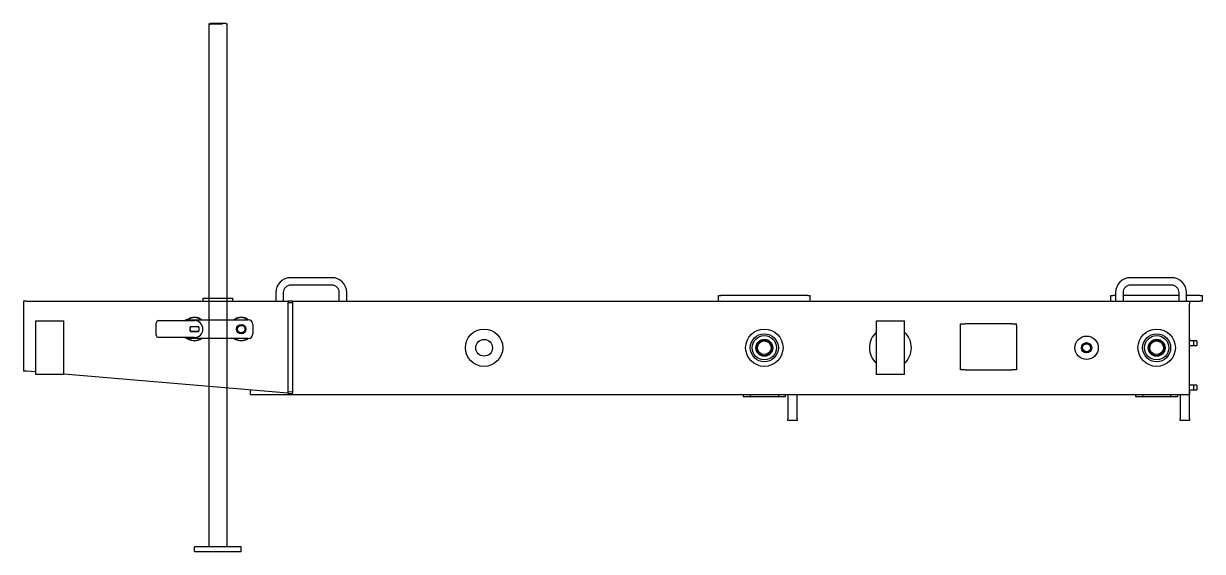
# Model space of a CAD drawing. Header units: millimetres. Extents: x -416 to 2108, y 0 to 1130.
import ezdxf

# ---------------------------------------------------------------- set-up
doc = ezdxf.new("R2010")
doc.units = ezdxf.units.MM

# ---------------------------------------------------------------- blocks, each defined once
blk = doc.blocks.new('*U7')
for p, q in [((-19, 1130), (-19, 10)), ((-16.8, 1130), (-17.4, 1129.5)), ((-17.3, 1129.3), (-17.4, 1129.4)), ((-17.2, 1129.2), (-17.2, 1127.6)), ((16.9, 1130), (-16.8, 1130)), ((-15.8, 1129.6), (6.9, 1129.6)), ((16.9, 1130), (19, 1127.9)), ((19.1, 1130), (19.1, 10)), ((244, 586), (156, 586)), ((2042, 586), (1954, 586)), ((244, 570), (156, 570)), ((2042, 570), (1954, 570)), ((-416, 536), (-416, 386)), ((-410, 536), (-416, 536)), ((-410, 536), (150, 536)), ((-31.7, 542), (31.8, 542)), ((-31.7, 536), (-31.7, 542)), ((31.8, 536), (31.8, 542)), ((124, 554), (124, 536)), ((140, 554), (140, 536)), ((150, 536), (150, 338.8)), ((160, 536), (150, 536)), ((150, 533), (160, 533)), ((160, 533), (160, 536)), ((160, 536), (2080, 536)), ((160, 533), (160, 530)), ((260, 536), (260, 554)), ((276, 536), (276, 554)), ((1072, 548), (1077, 548)), ((1072, 536), (1072, 548)), ((1170, 548), (1077, 548)), ((1263, 548), (1170, 548)), ((1263, 548), (1268, 548)), ((1268, 536), (1268, 548)), ((1912, 548), (1917, 548)), ((1912, 536), (1912, 548)), ((1922, 548), (1917, 548)), ((1922, 554), (1922, 536)), ((1938, 554), (1938, 536)), ((2010, 548), (1938, 548)), ((2058, 548), (2010, 548)), ((2058, 536), (2058, 554)), ((2074, 536), (2074, 554)), ((2103, 548), (2074, 548)), ((2080, 536), (2103, 536)), ((2080, 536), (2080, 529)), ((2103, 548), (2108, 548)), ((2108, 536), (2103, 536)), ((2108, 536), (2108, 548)), ((160, 530), (160, 344)), ((2080, 343), (2080, 529)), ((-390.1, 493.5), (-329.8, 493.5)), ((-390.1, 378.5), (-390.1, 493.5)), ((-329.8, 378.5), (-329.8, 493.5)), ((-131.9, 463), (-131.9, 489)), ((-126.9, 494), (-49.9, 494)), ((-65, 496), (65, 496)), ((-58.8, 481.2), (-41.2, 481.2)), ((-41.3, 481), (-58.7, 481)), ((75, 486), (75, 466)), ((1409.9, 493.5), (1470.2, 493.5)), ((1409.9, 378.5), (1409.9, 493.5)), ((1470.2, 378.5), (1470.2, 493.5)), ((1590, 487.5), (1600, 487.5)), ((1590, 483.5), (1590, 487.5)), ((1590, 388.5), (1590, 483.5)), ((1700, 487.5), (1600, 487.5)), ((1700, 487.5), (1710, 487.5)), ((1710, 483.5), (1710, 487.5)), ((1710, 483.5), (1710, 388.5)), ((-49.9, 458), (-126.9, 458)), ((65, 456), (-65, 456)), ((-59.5, 479), (-59.6, 479)), ((-59.5, 473), (-59.6, 473)), ((-41.2, 470.7), (-58.8, 470.7)), ((-58.7, 471), (-41.3, 471)), ((59.6, 479), (59.5, 479)), ((59.6, 473), (59.5, 473)), ((2080.5, 456.1), (2080, 456.1)), ((2080.5, 456.1), (2080.5, 452.1)), ((2089, 451), (2080, 451)), ((2080, 441), (2089, 441)), ((2080.5, 451), (2080.5, 452.1)), ((2080.5, 356), (2080.5, 441)), ((2096, 451), (2089, 451)), ((2089, 451), (2089, 441)), ((2089, 441), (2096, 441)), ((2096, 451), (2096, 441)), ((1156.8, 428.7), (1155, 427.8)), ((-410, 386), (-416, 386)), ((-390.1, 384.3), (-410, 386)), ((150, 338.8), (-329.8, 379.3)), ((1600, 388.5), (1590, 388.5)), ((1600, 388.5), (1700, 388.5)), ((1710, 388.5), (1700, 388.5)), ((-329.8, 378.5), (-390.1, 378.5)), ((1470.2, 378.5), (1409.9, 378.5)), ((2089, 356), (2080, 356)), ((2096, 356), (2089, 356)), ((2089, 356), (2089, 346)), ((2096, 356), (2096, 346)), ((70, 345.6), (70, 343)), ((70, 336), (70, 343)), ((70, 336), (2080, 336)), ((150.3, 341.8), (150, 341.9)), ((150.3, 341.8), (150, 338.8)), ((150, 338.8), (150, 338.8)), ((150, 338.8), (160, 338)), ((160.3, 341), (150.3, 341.8)), ((160, 338), (160.3, 341)), ((1125, 336), (1125, 331.5)), ((1125, 331.5), (1140, 331.5)), ((1140, 336), (1140, 331.5)), ((1140, 331.5), (1200, 331.5)), ((1200, 336), (1200, 331.5)), ((1200, 331.5), (1215, 331.5)), ((1215, 331.5), (1215, 336)), ((1220.5, 336), (1220.5, 284.1)), ((1240.5, 284.1), (1240.5, 336)), ((1965, 336), (1965, 331.5)), ((1965, 331.5), (1980, 331.5)), ((1980, 336), (1980, 331.5)), ((1980, 331.5), (2040, 331.5)), ((2040, 336), (2040, 331.5)), ((2040, 331.5), (2055, 331.5)), ((2055, 331.5), (2055, 336)), ((2060.5, 336), (2060.5, 284.1)), ((2080, 346), (2089, 346)), ((2080, 343), (2080, 336)), ((2080.5, 284.1), (2080.5, 346)), ((2089, 346), (2096, 346)), ((1220.5, 280.1), (1220.5, 284.1)), ((1240.5, 280.1), (1220.5, 280.1)), ((1240.5, 284.1), (1240.5, 280.1)), ((2060.5, 280.1), (2060.5, 284.1)), ((2080.5, 280.1), (2060.5, 280.1)), ((2080.5, 284.1), (2080.5, 280.1)), ((50, 10), (-50, 10)), ((-50, 0), (-50, 10)), ((-50, 0), (50, 0)), ((50, 0), (50, 10))]:
    blk.add_line(p, q)
at = {"flags": 128}
for points in [[(-17.1, 1129.5), (-17.1, 1129.5), (-17.1, 1129.5), (-17.2, 1129.5), (-17.2, 1129.5), (-17.2, 1129.5), (-17.2, 1129.5), (-17.3, 1129.5), (-17.3, 1129.5), (-17.3, 1129.5), (-17.3, 1129.5), (-17.3, 1129.5), (-17.3, 1129.5), (-17.3, 1129.5), (-17.4, 1129.5), (-17.4, 1129.5), (-17.4, 1129.5), (-17.4, 1129.5), (-17.4, 1129.5), (-17.4, 1129.5), (-17.4, 1129.5), (-17.4, 1129.5), (-17.4, 1129.4), (-17.4, 1129.4), (-17.4, 1129.4)], [(-17.2, 1129.2), (-17.2, 1129.3), (-17.3, 1129.3)], [(-15.8, 1129.6), (-15.9, 1129.6), (-16, 1129.6), (-16, 1129.6), (-16.1, 1129.6), (-16.1, 1129.6), (-16.2, 1129.6), (-16.3, 1129.6), (-16.3, 1129.6), (-16.4, 1129.6), (-16.4, 1129.6), (-16.5, 1129.6), (-16.6, 1129.6), (-16.6, 1129.6), (-16.7, 1129.6), (-16.7, 1129.6), (-16.8, 1129.6), (-16.8, 1129.6), (-16.8, 1129.6), (-16.9, 1129.6), (-16.9, 1129.6), (-17, 1129.6), (-17, 1129.6), (-17, 1129.6), (-17.1, 1129.5)], [(8.5, 1129.5), (8.5, 1129.6), (8.5, 1129.6), (8.4, 1129.6), (8.4, 1129.6), (8.3, 1129.6), (8.3, 1129.6), (8.2, 1129.6), (8.1, 1129.6), (8.1, 1129.6), (8, 1129.6), (8, 1129.6), (7.9, 1129.6), (7.8, 1129.6), (7.8, 1129.6), (7.7, 1129.6), (7.6, 1129.6), (7.5, 1129.6), (7.5, 1129.6), (7.4, 1129.6), (7.3, 1129.6), (7.2, 1129.6), (7.1, 1129.6), (7, 1129.6), (6.9, 1129.6)], [(9.4, 1127.8), (9.4, 1127.9), (9.3, 1127.9), (9.3, 1128), (9.3, 1128.1), (9.2, 1128.2), (9.2, 1128.2), (9.1, 1128.3), (9.1, 1128.4), (9.1, 1128.5), (9, 1128.5), (9, 1128.6), (9, 1128.7), (8.9, 1128.7), (8.9, 1128.8), (8.9, 1128.9), (8.8, 1129), (8.8, 1129), (8.8, 1129.1), (8.7, 1129.2), (8.7, 1129.3), (8.6, 1129.3), (8.6, 1129.4), (8.6, 1129.5), (8.5, 1129.5)], [(1155.9, 426.2), (1155.4, 426.9), (1155, 427.7), (1154.6, 428.4), (1154.3, 429.2), (1154, 430), (1153.7, 430.7), (1153.4, 431.6), (1153.2, 432.4), (1153.1, 433.2), (1153, 434), (1152.9, 434.9), (1152.9, 435.7), (1152.9, 436.6), (1152.9, 437.4), (1153, 438.2), (1153.1, 439.1), (1153.3, 439.9), (1153.5, 440.7), (1153.8, 441.5), (1154, 442.3), (1154.4, 443.1), (1154.7, 443.8), (1155.1, 444.6), (1155.6, 445.3), (1156.1, 446), (1156.6, 446.7), (1157.1, 447.3), (1157.7, 447.9), (1158.3, 448.5), (1158.9, 449.1), (1159.6, 449.6), (1160.2, 450.1), (1160.9, 450.6), (1161.7, 451), (1162.4, 451.4), (1163.2, 451.7), (1164, 452), (1164.7, 452.3), (1165.6, 452.6), (1166.4, 452.8), (1167.2, 452.9), (1168, 453), (1168.9, 453.1), (1169.7, 453.1), (1170.6, 453.1), (1171.4, 453.1), (1172.2, 453), (1173.1, 452.9), (1173.9, 452.7), (1174.7, 452.5), (1175.5, 452.2), (1176.3, 452), (1177.1, 451.6), (1177.8, 451.3), (1178.6, 450.9), (1179.3, 450.4), (1180, 449.9), (1180.7, 449.4), (1181.3, 448.9), (1181.9, 448.3), (1182.5, 447.7), (1183.1, 447.1), (1183.6, 446.4), (1184.1, 445.8), (1184.6, 445.1), (1185, 444.3), (1185.4, 443.6), (1185.7, 442.8), (1186, 442.1), (1186.3, 441.3), (1186.6, 440.4), (1186.8, 439.6), (1186.9, 438.8), (1187, 438), (1187.1, 437.1), (1187.1, 436.3), (1187.1, 435.4), (1187.1, 434.6), (1187, 433.8), (1186.9, 432.9), (1186.7, 432.1), (1186.5, 431.3), (1186.2, 430.5), (1186, 429.7), (1185.6, 428.9), (1185.3, 428.2), (1184.9, 427.4), (1184.4, 426.7), (1183.9, 426), (1183.4, 425.3), (1182.9, 424.7), (1182.3, 424.1), (1181.7, 423.5), (1181.1, 422.9), (1180.4, 422.4), (1179.8, 421.9), (1179.1, 421.4), (1178.3, 421), (1177.6, 420.6), (1176.8, 420.3), (1176.1, 420), (1175.3, 419.7), (1174.4, 419.4), (1173.6, 419.2), (1172.8, 419.1), (1172, 419), (1171.1, 418.9), (1170.3, 418.9), (1169.4, 418.9), (1168.6, 418.9), (1167.8, 419), (1166.9, 419.1), (1166.1, 419.3), (1165.3, 419.5), (1164.5, 419.8), (1163.7, 420), (1162.9, 420.4), (1162.2, 420.7), (1161.4, 421.1), (1160.7, 421.6), (1160, 422.1), (1159.3, 422.6), (1158.7, 423.1), (1158.1, 423.7), (1157.5, 424.3), (1156.9, 424.9), (1156.4, 425.6), (1155.9, 426.2)], [(1156.2, 430.2), (1156.2, 430.1), (1156.3, 430), (1156.3, 429.9), (1156.4, 429.8), (1156.4, 429.7), (1156.4, 429.7), (1156.5, 429.6), (1156.5, 429.5), (1156.5, 429.5), (1156.5, 429.4), (1156.6, 429.3), (1156.6, 429.3), (1156.6, 429.2), (1156.7, 429.2), (1156.7, 429.1), (1156.7, 429.1), (1156.7, 429), (1156.7, 429), (1156.8, 428.9), (1156.8, 428.9), (1156.8, 428.8), (1156.8, 428.8), (1156.8, 428.8), (1156.8, 428.7)], [(1157.7, 448.8), (1158.3, 449.3), (1159, 449.9), (1159.7, 450.4), (1160.4, 450.9), (1161.1, 451.3), (1161.9, 451.7), (1162.7, 452.1), (1163.5, 452.4), (1164.3, 452.7), (1165.1, 453), (1166, 453.2), (1166.8, 453.3), (1167.7, 453.4), (1168.6, 453.5), (1169.4, 453.5), (1170.3, 453.5), (1171.2, 453.4), (1172, 453.3), (1172.9, 453.2), (1173.7, 453), (1174.6, 452.7), (1175.4, 452.5), (1176.2, 452.1), (1177, 451.8)], [(1158.8, 423.1), (1161, 421.6), (1163.4, 420.4), (1166, 419.7), (1168.6, 419.3), (1171.3, 419.4), (1173.9, 419.9), (1176.5, 420.8), (1178.8, 422.1), (1180.9, 423.8), (1182.7, 425.8), (1184.1, 428.1), (1185.1, 430.5), (1185.8, 433.1), (1185.9, 435.8), (1185.6, 438.5), (1184.9, 441.1), (1183.8, 443.5), (1182.2, 445.7), (1180.3, 447.6), (1178.1, 449.1), (1175.7, 450.2), (1173.1, 450.9), (1170.4, 451.1), (1167.8, 450.9)], [(1167.8, 450.9), (1167.6, 450.9), (1167.5, 450.8), (1167.3, 450.8), (1167.2, 450.8), (1167, 450.7), (1166.9, 450.7), (1166.7, 450.7), (1166.6, 450.6), (1166.4, 450.6), (1166.3, 450.5), (1166.1, 450.5), (1166, 450.4), (1165.8, 450.4), (1165.7, 450.4), (1165.5, 450.3), (1165.4, 450.3), (1165.2, 450.2), (1165.1, 450.2), (1164.9, 450.1), (1164.8, 450.1), (1164.7, 450), (1164.5, 449.9), (1164.4, 449.9), (1164.2, 449.8)], [(1177, 451.8), (1177.1, 451.7), (1177.2, 451.7), (1177.3, 451.6), (1177.4, 451.6), (1177.4, 451.5), (1177.5, 451.5), (1177.6, 451.4), (1177.7, 451.4), (1177.8, 451.3), (1177.9, 451.3), (1178, 451.2), (1178.1, 451.2), (1178.2, 451.1), (1178.3, 451.1), (1178.3, 451), (1178.4, 451), (1178.5, 450.9), (1178.6, 450.9), (1178.7, 450.8), (1178.8, 450.8), (1178.9, 450.7), (1179, 450.6), (1179, 450.6), (1179.1, 450.5)], [(1995.9, 426.2), (1995.4, 426.9), (1995, 427.7), (1994.6, 428.4), (1994.3, 429.2), (1994, 430), (1993.7, 430.7), (1993.4, 431.6), (1993.2, 432.4), (1993.1, 433.2), (1993, 434), (1992.9, 434.9), (1992.9, 435.7), (1992.9, 436.6), (1992.9, 437.4), (1993, 438.2), (1993.1, 439.1), (1993.3, 439.9), (1993.5, 440.7), (1993.8, 441.5), (1994, 442.3), (1994.4, 443.1), (1994.7, 443.8), (1995.1, 444.6), (1995.6, 445.3), (1996.1, 446), (1996.6, 446.7), (1997.1, 447.3), (1997.7, 447.9), (1998.3, 448.5), (1998.9, 449.1), (1999.6, 449.6), (2000.2, 450.1), (2000.9, 450.6), (2001.7, 451), (2002.4, 451.4), (2003.2, 451.7), (2004, 452), (2004.7, 452.3), (2005.6, 452.6), (2006.4, 452.8), (2007.2, 452.9), (2008, 453), (2008.9, 453.1), (2009.7, 453.1), (2010.6, 453.1), (2011.4, 453.1), (2012.2, 453), (2013.1, 452.9), (2013.9, 452.7), (2014.7, 452.5), (2015.5, 452.2), (2016.3, 452), (2017.1, 451.6), (2017.8, 451.3), (2018.6, 450.9), (2019.3, 450.4), (2020, 449.9), (2020.7, 449.4), (2021.3, 448.9), (2021.9, 448.3), (2022.5, 447.7), (2023.1, 447.1), (2023.6, 446.4), (2024.1, 445.8), (2024.6, 445.1), (2025, 444.3), (2025.4, 443.6), (2025.7, 442.8), (2026, 442.1), (2026.3, 441.3), (2026.6, 440.4), (2026.8, 439.6), (2026.9, 438.8), (2027, 438), (2027.1, 437.1), (2027.1, 436.3), (2027.1, 435.4), (2027.1, 434.6), (2027, 433.8), (2026.9, 432.9), (2026.7, 432.1), (2026.5, 431.3), (2026.2, 430.5), (2026, 429.7), (2025.6, 428.9), (2025.3, 428.2), (2024.9, 427.4), (2024.4, 426.7), (2023.9, 426), (2023.4, 425.3), (2022.9, 424.7), (2022.3, 424.1), (2021.7, 423.5), (2021.1, 422.9), (2020.4, 422.4), (2019.8, 421.9), (2019.1, 421.4), (2018.3, 421), (2017.6, 420.6), (2016.8, 420.3), (2016.1, 420), (2015.3, 419.7), (2014.4, 419.4), (2013.6, 419.2), (2012.8, 419.1), (2012, 419), (2011.1, 418.9), (2010.3, 418.9), (2009.4, 418.9), (2008.6, 418.9), (2007.8, 419), (2006.9, 419.1), (2006.1, 419.3), (2005.3, 419.5), (2004.5, 419.8), (2003.7, 420), (2002.9, 420.4), (2002.2, 420.7), (2001.4, 421.1), (2000.7, 421.6), (2000, 422.1), (1999.3, 422.6), (1998.7, 423.1), (1998.1, 423.7), (1997.5, 424.3), (1996.9, 424.9), (1996.4, 425.6), (1995.9, 426.2)], [(1996.2, 430.2), (1996.2, 430.1), (1996.3, 430), (1996.3, 429.9), (1996.4, 429.8), (1996.4, 429.7), (1996.4, 429.7), (1996.5, 429.6), (1996.5, 429.5), (1996.5, 429.5), (1996.5, 429.4), (1996.6, 429.3), (1996.6, 429.3), (1996.6, 429.2), (1996.7, 429.2), (1996.7, 429.1), (1996.7, 429.1), (1996.7, 429), (1996.7, 429), (1996.8, 428.9), (1996.8, 428.9), (1996.8, 428.8), (1996.8, 428.8), (1996.8, 428.8), (1996.8, 428.7)], [(1997.7, 448.8), (1998.3, 449.3), (1999, 449.9), (1999.7, 450.4), (2000.4, 450.9), (2001.1, 451.3), (2001.9, 451.7), (2002.7, 452.1), (2003.5, 452.4), (2004.3, 452.7), (2005.1, 453), (2006, 453.2), (2006.8, 453.3), (2007.7, 453.4), (2008.6, 453.5), (2009.4, 453.5), (2010.3, 453.5), (2011.2, 453.4), (2012, 453.3), (2012.9, 453.2), (2013.7, 453), (2014.6, 452.7), (2015.4, 452.5), (2016.2, 452.1), (2017, 451.8)], [(1998.8, 423.1), (2001, 421.6), (2003.4, 420.4), (2006, 419.7), (2008.6, 419.3), (2011.3, 419.4), (2013.9, 419.9), (2016.5, 420.8), (2018.8, 422.1), (2020.9, 423.8), (2022.7, 425.8), (2024.1, 428.1), (2025.1, 430.5), (2025.8, 433.1), (2025.9, 435.8), (2025.6, 438.5), (2024.9, 441.1), (2023.8, 443.5), (2022.2, 445.7), (2020.3, 447.6), (2018.1, 449.1), (2015.7, 450.2), (2013.1, 450.9), (2010.4, 451.1), (2007.8, 450.9)], [(2007.8, 450.9), (2007.6, 450.9), (2007.5, 450.8), (2007.3, 450.8), (2007.2, 450.8), (2007, 450.7), (2006.9, 450.7), (2006.7, 450.7), (2006.6, 450.6), (2006.4, 450.6), (2006.3, 450.5), (2006.1, 450.5), (2006, 450.4), (2005.8, 450.4), (2005.7, 450.4), (2005.5, 450.3), (2005.4, 450.3), (2005.2, 450.2), (2005.1, 450.2), (2004.9, 450.1), (2004.8, 450.1), (2004.7, 450), (2004.5, 449.9), (2004.4, 449.9), (2004.2, 449.8)], [(2017, 451.8), (2017.1, 451.7), (2017.2, 451.7), (2017.3, 451.6), (2017.4, 451.6), (2017.4, 451.5), (2017.5, 451.5), (2017.6, 451.4), (2017.7, 451.4), (2017.8, 451.3), (2017.9, 451.3), (2018, 451.2), (2018.1, 451.2), (2018.2, 451.1), (2018.3, 451.1), (2018.3, 451), (2018.4, 451), (2018.5, 450.9), (2018.6, 450.9), (2018.7, 450.8), (2018.8, 450.8), (2018.9, 450.7), (2019, 450.6), (2019, 450.6), (2019.1, 450.5)], [(1157.4, 424.2), (1157.7, 423.9), (1157.9, 423.6), (1158.1, 423.3), (1158.3, 423.1), (1158.4, 423), (1158.4, 422.9), (1158.4, 422.8), (1158.3, 422.9), (1158.2, 422.9), (1158.1, 423), (1157.9, 423.1), (1157.8, 423.2), (1157.6, 423.4), (1157.4, 423.6), (1157.2, 423.8), (1157, 424), (1156.7, 424.3), (1156.5, 424.6), (1156.2, 424.9), (1155.9, 425.2), (1155.6, 425.6), (1155.4, 426), (1155.1, 426.4), (1154.8, 426.8)], [(1155, 427.8), (1155, 427.7), (1155.1, 427.7), (1155.1, 427.7), (1155.1, 427.6), (1155.1, 427.6), (1155.1, 427.5), (1155.1, 427.5), (1155.2, 427.4), (1155.2, 427.4), (1155.2, 427.3), (1155.3, 427.3), (1155.3, 427.2), (1155.3, 427.1), (1155.4, 427.1), (1155.4, 427), (1155.5, 426.9), (1155.5, 426.8), (1155.6, 426.8), (1155.6, 426.7), (1155.7, 426.6), (1155.7, 426.5), (1155.8, 426.4), (1155.8, 426.3), (1155.9, 426.2)], [(1155.9, 426.2), (1156, 426.1), (1156.1, 426), (1156.1, 425.9), (1156.2, 425.8), (1156.3, 425.6), (1156.4, 425.5), (1156.5, 425.4), (1156.6, 425.3), (1156.7, 425.1), (1156.8, 425), (1157, 424.9), (1157.1, 424.8), (1157.2, 424.6), (1157.3, 424.5), (1157.4, 424.4), (1157.6, 424.2), (1157.7, 424.1), (1157.9, 424), (1158, 423.8), (1158.1, 423.7), (1158.3, 423.5), (1158.5, 423.4), (1158.6, 423.3), (1158.8, 423.1)], [(1156.7, 425.1), (1156.7, 425.1), (1156.8, 425.1), (1156.8, 425), (1156.8, 425), (1156.9, 424.9), (1156.9, 424.9), (1156.9, 424.9), (1156.9, 424.8), (1157, 424.8), (1157, 424.8), (1157, 424.7), (1157.1, 424.7), (1157.1, 424.6), (1157.1, 424.6), (1157.1, 424.6), (1157.2, 424.5), (1157.2, 424.5), (1157.2, 424.4), (1157.3, 424.4), (1157.3, 424.4), (1157.3, 424.3), (1157.3, 424.3), (1157.4, 424.2), (1157.4, 424.2)], [(1997.4, 424.2), (1997.7, 423.9), (1997.9, 423.6), (1998.1, 423.3), (1998.3, 423.1), (1998.4, 423), (1998.4, 422.9), (1998.4, 422.8), (1998.3, 422.9), (1998.2, 422.9), (1998.1, 423), (1997.9, 423.1), (1997.8, 423.2), (1997.6, 423.4), (1997.4, 423.6), (1997.2, 423.8), (1997, 424), (1996.7, 424.3), (1996.5, 424.6), (1996.2, 424.9), (1995.9, 425.2), (1995.6, 425.6), (1995.4, 426), (1995.1, 426.4), (1994.8, 426.8)], [(1996.8, 428.7), (1996.7, 428.7), (1996.7, 428.7), (1996.6, 428.6), (1996.5, 428.6), (1996.4, 428.5), (1996.4, 428.5), (1996.3, 428.5), (1996.2, 428.4), (1996.2, 428.4), (1996.1, 428.3), (1996, 428.3), (1995.9, 428.2), (1995.9, 428.2), (1995.8, 428.2), (1995.7, 428.1), (1995.6, 428.1), (1995.6, 428), (1995.5, 428), (1995.4, 428), (1995.3, 427.9), (1995.3, 427.9), (1995.2, 427.8), (1995.1, 427.8), (1995, 427.8)], [(1995, 427.8), (1995, 427.7), (1995.1, 427.7), (1995.1, 427.7), (1995.1, 427.6), (1995.1, 427.6), (1995.1, 427.5), (1995.1, 427.5), (1995.2, 427.4), (1995.2, 427.4), (1995.2, 427.3), (1995.3, 427.3), (1995.3, 427.2), (1995.3, 427.1), (1995.4, 427.1), (1995.4, 427), (1995.5, 426.9), (1995.5, 426.8), (1995.6, 426.8), (1995.6, 426.7), (1995.7, 426.6), (1995.7, 426.5), (1995.8, 426.4), (1995.8, 426.3), (1995.9, 426.2)], [(1995.9, 426.2), (1996, 426.1), (1996.1, 426), (1996.1, 425.9), (1996.2, 425.8), (1996.3, 425.6), (1996.4, 425.5), (1996.5, 425.4), (1996.6, 425.3), (1996.7, 425.1), (1996.8, 425), (1997, 424.9), (1997.1, 424.8), (1997.2, 424.6), (1997.3, 424.5), (1997.4, 424.4), (1997.6, 424.2), (1997.7, 424.1), (1997.9, 424), (1998, 423.8), (1998.1, 423.7), (1998.3, 423.5), (1998.5, 423.4), (1998.6, 423.3), (1998.8, 423.1)], [(1996.7, 425.1), (1996.7, 425.1), (1996.8, 425.1), (1996.8, 425), (1996.8, 425), (1996.9, 424.9), (1996.9, 424.9), (1996.9, 424.9), (1996.9, 424.8), (1997, 424.8), (1997, 424.8), (1997, 424.7), (1997.1, 424.7), (1997.1, 424.6), (1997.1, 424.6), (1997.1, 424.6), (1997.2, 424.5), (1997.2, 424.5), (1997.2, 424.4), (1997.3, 424.4), (1997.3, 424.4), (1997.3, 424.3), (1997.3, 424.3), (1997.4, 424.2), (1997.4, 424.2)], [(160, 344), (160, 343.8), (160, 343.6), (160, 343.4), (160, 343.2), (160, 343.1), (160, 342.9), (160, 342.7), (160, 342.5), (160, 342.3), (160.1, 342.2), (160.1, 342), (160.1, 341.9), (160.1, 341.8), (160.1, 341.6), (160.1, 341.5), (160.1, 341.4), (160.1, 341.3), (160.1, 341.2), (160.2, 341.2), (160.2, 341.1), (160.2, 341.1), (160.2, 341), (160.2, 341), (160.3, 341)]]:
    blk.add_lwpolyline(points, dxfattribs=at)
for centre, radius in [((50, 476), 10.1), ((50, 476), 10), ((50, 476), 8), ((570, 436), 40), ((1170, 436), 40), ((1170, 436), 30), ((1170, 436), 26), ((1860, 436), 25), ((2010, 436), 40), ((2010, 436), 30), ((2010, 436), 26), ((570, 436), 18), ((1170, 436), 18.1), ((1170, 436), 14.7), ((1860, 436), 11), ((1860, 436), 10), ((1860, 436), 8.65), ((2010, 436), 18.1), ((2010, 436), 14.7)]:
    blk.add_circle(centre, radius)
for centre, radius, start, end in [((156, 554), 32, 90, 180), ((244, 554), 32, 0, 90), ((1954, 554), 32, 90, 180), ((2042, 554), 32, 0, 90), ((156, 554), 16, 90, 180), ((244, 554), 16, 0, 90), ((1954, 554), 16, 90, 180), ((2042, 554), 16, 0, 90), ((-126.9, 489), 5, 90, 180), ((-65, 486), 10, 90, 126.8699), ((-50, 476), 25, 53.1301, 126.8699), ((-50, 476), 24.5, 54.7187, 125.2813), ((-50.2, 476), 10, 148.3318, 211.6682), ((-50, 476), 10.1, 148.681, 211.319), ((-50, 476), 10, 150, 210), ((-50, 476), 10, 148.3318, 150), ((-49.9, 476), 18, 270, 90), ((-50, 476), 10, 30, 31.6682), ((-50, 476), 10.1, 0, 31.319), ((-50, 476), 10, 330, 30), ((-49.7, 476), 10, 328.3318, 31.6682), ((50, 476), 25, 53.1301, 126.8699), ((50, 476), 24.5, 54.7187, 125.2813), ((65, 486), 10, 0, 90), ((-126.9, 463), 5, 180, 270), ((-65, 466), 10, 233.1301, 270), ((-50, 476), 25, 233.1301, 306.8699), ((-50, 476), 24.5, 234.7187, 305.2813), ((-50, 476), 10, 210, 211.6682), ((-50, 476), 10, 328.3318, 330), ((-50, 476), 10.1, 328.681, 0), ((50, 476), 25, 233.1301, 306.8699), ((50, 476), 24.5, 234.7187, 305.2813), ((65, 466), 10, 270, 0), ((1440, 436), 45, 132.0671, 227.9329), ((1440, 436), 45, 312.0671, 47.9329), ((1170, 436), 17.7, 134.0371, 211.1218), ((1170, 436), 15, 112.6772, 202.9829), ((1860, 436), 10, 80, 350), ((2010, 436), 17.8, 134.0371, 211.1218), ((2010, 436), 15, 112.6772, 202.9829)]:
    blk.add_arc(centre, radius, start, end)

msp = doc.modelspace()

# ---------------------------------------------------------------- block references
msp.add_blockref('*U7', (0, 0))

doc.saveas('drawing.dxf')
